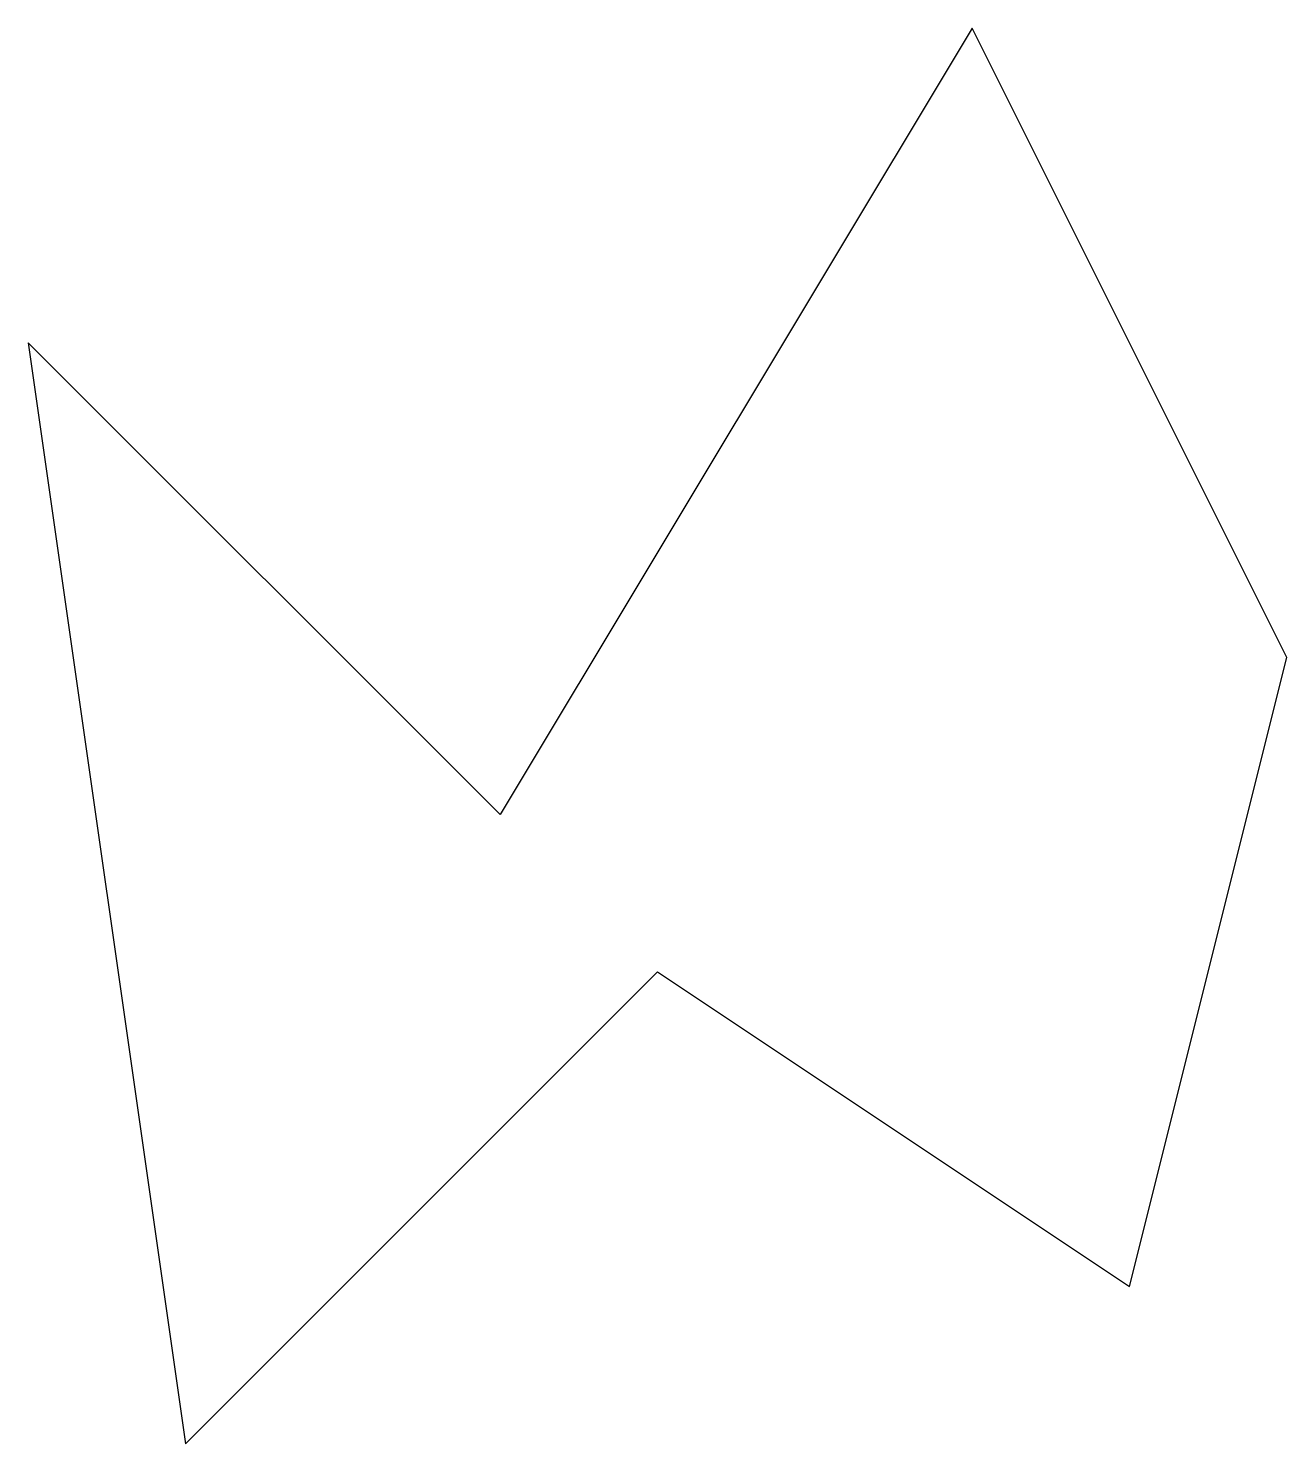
# Model space of a CAD drawing. Extents: x 1 to 9, y 1 to 10.
import ezdxf

# ---------------------------------------------------------------- set-up
doc = ezdxf.new("R2010")
doc.units = 0
doc.layers.get('0').update_dxf_attribs({"color": 250, "linetype": 'CONTINUOUS'})

msp = doc.modelspace()

# ---------------------------------------------------------------- linework, layer by layer
msp.add_lwpolyline([(2, 1), (5, 4), (8, 2), (9, 6), (7, 10), (4, 5), (1, 8)], close=True)

doc.saveas('drawing.dxf')
